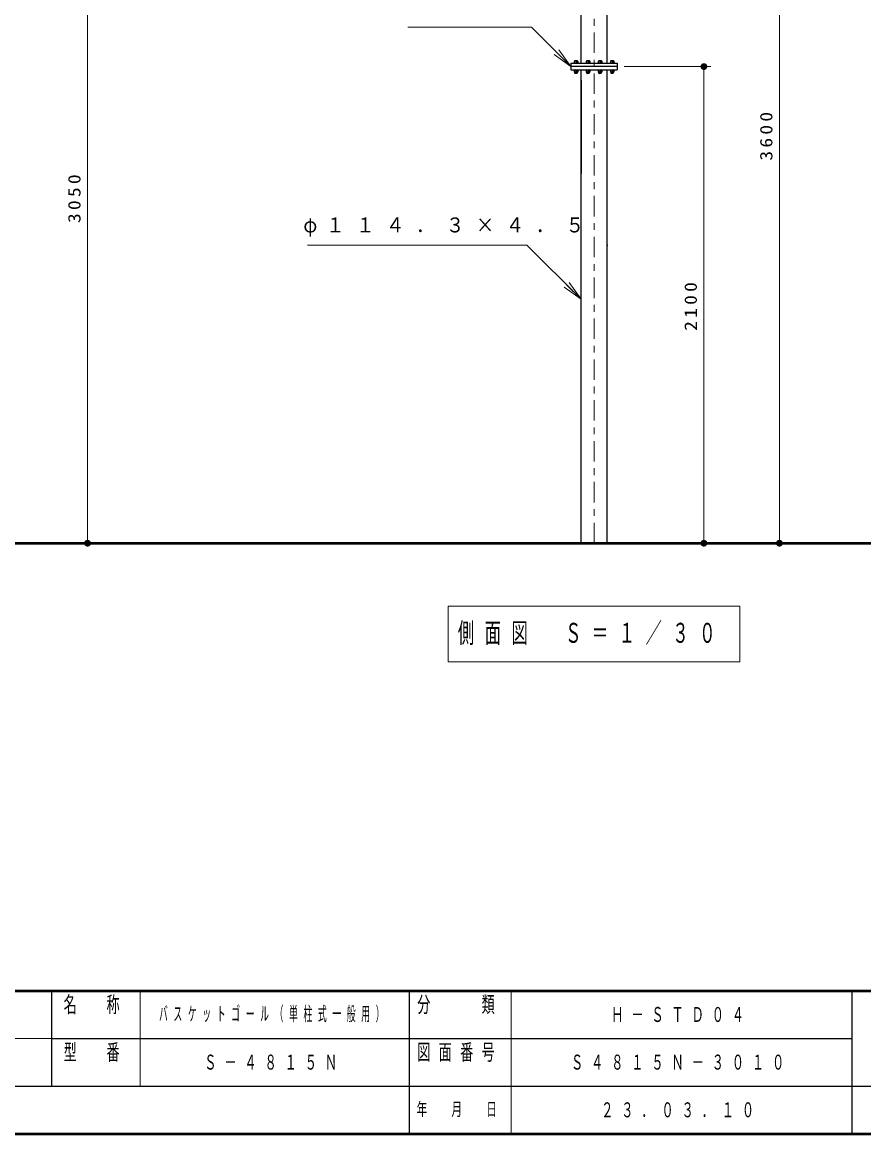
# Model space of a CAD drawing. Units: millimetres on the paper, scale 1:30. Extents: x -385 to 344, y -5 to 267.
# Drawn here: x -191.8 to -68.2, y 0 to 163.2 of the extents above; entities that cross this region are included whole.
import ezdxf

# ---------------------------------------------------------------- set-up
doc = ezdxf.new("R2010")
doc.units = ezdxf.units.MM
doc.linetypes.add('USER2', pattern=[6, 3, -1, 1, -1])
doc.layers.add('1_30', color=7, linetype='Continuous', lineweight=13)
doc.layers.add('NAKAMURA図枠', color=7, linetype='Continuous', lineweight=13)
doc.layers.add('図面情報', color=7, linetype='Continuous')
doc.styles.add('ＭＳ ゴシック', font='')
doc.styles.get('ＭＳ ゴシック').set_extended_font_data('MS Gothic')

# ---------------------------------------------------------------- blocks, each defined once
blk = doc.blocks.new('filled_dot')
at = {"color": 0, "linetype": 'Continuous', "lineweight": -2, "const_width": 1.25}
blk.add_lwpolyline([(-0.625, 0, 1), (0.625, 0, 1)], format="xyb", close=True, dxfattribs=at)

msp = doc.modelspace()

# ---------------------------------------------------------------- linework, layer by layer
at = {"layer": '1_30', "color": 211, "linetype": 'USER2'}
msp.add_line((-107.844, 86.733), (-107.844, 211.374), dxfattribs=at)
at = {"layer": '1_30'}
for p, q in [((-80.628, 206.733), (-80.628, 86.733)), ((-182.216, 86.733), (-182.216, 188.4)), ((-111.249, 156.733), (-113.724, 158.501)), ((-111.249, 156.733), (-113.37, 158.854)), ((-113.016, 159.208), (-111.249, 156.733)), ((-103.439, 156.733), (-90.714, 156.733)), ((-91.714, 156.733), (-91.714, 86.733)), ((-109.749, 122.567), (-112.224, 124.335)), ((-109.749, 122.567), (-111.87, 124.689)), ((-111.516, 125.042), (-109.749, 122.567)), ((-129.244, 77.466), (-129.244, 69.333)), ((-86.444, 77.466), (-129.244, 77.466)), ((-86.444, 69.333), (-86.444, 77.466)), ((-129.244, 69.333), (-86.444, 69.333))]:
    msp.add_line(p, q, dxfattribs=at)
at = {"layer": '1_30', "lineweight": 25}
for p, q in [((-109.749, 157.233), (-109.749, 182.998)), ((-105.939, 157.233), (-105.939, 182.998)), ((-111.249, 157.233), (-111.249, 156.233)), ((-111.249, 157.233), (-104.439, 157.233)), ((-104.439, 156.733), (-111.249, 156.733)), ((-110.757, 157.55), (-110.757, 157.249)), ((-110.307, 157.566), (-110.69, 157.566)), ((-110.624, 157.249), (-110.624, 157.55)), ((-110.374, 157.249), (-110.374, 157.55)), ((-110.24, 157.55), (-110.24, 157.249)), ((-108.987, 157.55), (-108.987, 157.249)), ((-108.537, 157.566), (-108.92, 157.566)), ((-108.854, 157.249), (-108.854, 157.55)), ((-108.604, 157.249), (-108.604, 157.55)), ((-108.47, 157.55), (-108.47, 157.249)), ((-107.217, 157.55), (-107.217, 157.249)), ((-106.767, 157.566), (-107.15, 157.566)), ((-107.084, 157.249), (-107.084, 157.55)), ((-106.834, 157.249), (-106.834, 157.55)), ((-106.7, 157.55), (-106.7, 157.249)), ((-105.447, 157.55), (-105.447, 157.249)), ((-104.997, 157.566), (-105.38, 157.566)), ((-105.314, 157.249), (-105.314, 157.55)), ((-105.064, 157.249), (-105.064, 157.55)), ((-104.93, 157.55), (-104.93, 157.249)), ((-104.439, 157.233), (-104.439, 156.233)), ((-111.249, 156.233), (-104.439, 156.233)), ((-110.757, 156.217), (-110.757, 155.916)), ((-110.307, 155.9), (-110.69, 155.9)), ((-110.665, 155.751), (-110.665, 155.9)), ((-110.349, 155.854), (-110.649, 155.854)), ((-110.349, 155.814), (-110.649, 155.814)), ((-110.349, 155.774), (-110.649, 155.774)), ((-110.349, 155.735), (-110.649, 155.735)), ((-110.624, 155.916), (-110.624, 156.217)), ((-110.374, 155.916), (-110.374, 156.217)), ((-110.332, 155.751), (-110.332, 155.9)), ((-110.24, 156.217), (-110.24, 155.916)), ((-109.749, 86.733), (-109.749, 156.233)), ((-108.987, 156.217), (-108.987, 155.916)), ((-108.537, 155.9), (-108.92, 155.9)), ((-108.895, 155.751), (-108.895, 155.9)), ((-108.579, 155.854), (-108.879, 155.854)), ((-108.579, 155.814), (-108.879, 155.814)), ((-108.579, 155.774), (-108.879, 155.774)), ((-108.579, 155.735), (-108.879, 155.735)), ((-108.854, 155.916), (-108.854, 156.217)), ((-108.604, 155.916), (-108.604, 156.217)), ((-108.562, 155.751), (-108.562, 155.9)), ((-108.47, 156.217), (-108.47, 155.916)), ((-107.217, 156.217), (-107.217, 155.916)), ((-106.767, 155.9), (-107.15, 155.9)), ((-107.125, 155.751), (-107.125, 155.9)), ((-106.809, 155.854), (-107.109, 155.854)), ((-106.809, 155.814), (-107.109, 155.814)), ((-106.809, 155.774), (-107.109, 155.774)), ((-106.809, 155.735), (-107.109, 155.735)), ((-107.084, 155.916), (-107.084, 156.217)), ((-106.834, 155.916), (-106.834, 156.217)), ((-106.792, 155.751), (-106.792, 155.9)), ((-106.7, 156.217), (-106.7, 155.916)), ((-105.939, 86.733), (-105.939, 156.233)), ((-105.447, 156.217), (-105.447, 155.916)), ((-104.997, 155.9), (-105.38, 155.9)), ((-105.355, 155.751), (-105.355, 155.9)), ((-105.039, 155.854), (-105.339, 155.854)), ((-105.039, 155.814), (-105.339, 155.814)), ((-105.039, 155.774), (-105.339, 155.774)), ((-105.039, 155.735), (-105.339, 155.735)), ((-105.314, 155.916), (-105.314, 156.217)), ((-105.064, 155.916), (-105.064, 156.217)), ((-105.022, 155.751), (-105.022, 155.9)), ((-104.93, 156.217), (-104.93, 155.916)), ((-109.749, 154.733), (-109.749, 141.008))]:
    msp.add_line(p, q, dxfattribs=at)
at = {"layer": '1_30', "color": 160, "lineweight": 25}
msp.add_line((-105.939, 130.507), (-105.839, 130.507), dxfattribs=at)
at = {"layer": '1_30', "lineweight": 50}
msp.add_line((-275.251, 86.733), (-44.306, 86.733), dxfattribs=at)
at = {"layer": '1_30'}
for points in [[(-111.249, 156.733), (-117.047, 162.531), (-135.182, 162.531)], [(-109.749, 122.567), (-117.704, 130.522), (-149.927, 130.522)]]:
    msp.add_lwpolyline(points, dxfattribs=at)
at = {"layer": '1_30', "lineweight": 25}
for centre, radius, start, end in [((-110.69, 157.422), 0.145, 62.56955, 117.43045), ((-110.69, 157.378), 0.145, 242.56955, 297.43045), ((-110.499, 157.078), 0.488, 75.17105, 104.83035), ((-110.499, 157.721), 0.488, 255.16965, 284.82895), ((-110.307, 157.422), 0.145, 62.56955, 117.43045), ((-110.307, 157.378), 0.145, 242.56955, 297.43045), ((-108.92, 157.422), 0.145, 62.56955, 117.43045), ((-108.92, 157.378), 0.145, 242.56955, 297.43045), ((-108.729, 157.078), 0.488, 75.17105, 104.83035), ((-108.729, 157.721), 0.488, 255.16965, 284.82895), ((-108.537, 157.422), 0.145, 62.56955, 117.43045), ((-108.537, 157.378), 0.145, 242.56955, 297.43045), ((-107.15, 157.422), 0.145, 62.56955, 117.43045), ((-107.15, 157.378), 0.145, 242.56955, 297.43045), ((-106.959, 157.078), 0.488, 75.17105, 104.83035), ((-106.959, 157.721), 0.488, 255.16965, 284.82895), ((-106.767, 157.422), 0.145, 62.56955, 117.43045), ((-106.767, 157.378), 0.145, 242.56955, 297.43045), ((-105.38, 157.422), 0.145, 62.56955, 117.43045), ((-105.38, 157.378), 0.145, 242.56955, 297.43045), ((-105.189, 157.078), 0.488, 75.17105, 104.83035), ((-105.189, 157.721), 0.488, 255.16965, 284.82895), ((-104.997, 157.422), 0.145, 62.56955, 117.43045), ((-104.997, 157.378), 0.145, 242.56955, 297.43045), ((-110.69, 156.088), 0.145, 62.56955, 117.43045), ((-110.69, 156.044), 0.145, 242.56955, 297.43045), ((-110.649, 155.87), 0.0167, 180, 270), ((-110.649, 155.831), 0.0167, 180, 270), ((-110.649, 155.791), 0.0167, 180, 270), ((-110.649, 155.751), 0.0167, 180, 270), ((-110.499, 155.745), 0.488, 75.17105, 104.83035), ((-110.499, 156.388), 0.488, 255.16965, 284.82895), ((-110.307, 156.088), 0.145, 62.56955, 117.43045), ((-110.307, 156.044), 0.145, 242.56955, 297.43045), ((-110.349, 155.87), 0.0167, 270, 0), ((-110.349, 155.831), 0.0167, 270, 0), ((-110.349, 155.791), 0.0167, 270, 0), ((-110.349, 155.751), 0.0167, 270, 0), ((-108.92, 156.088), 0.145, 62.56955, 117.43045), ((-108.92, 156.044), 0.145, 242.56955, 297.43045), ((-108.879, 155.87), 0.0167, 180, 270), ((-108.879, 155.831), 0.0167, 180, 270), ((-108.879, 155.791), 0.0167, 180, 270), ((-108.879, 155.751), 0.0167, 180, 270), ((-108.729, 155.745), 0.488, 75.17105, 104.83035), ((-108.729, 156.388), 0.488, 255.16965, 284.82895), ((-108.537, 156.088), 0.145, 62.56955, 117.43045), ((-108.537, 156.044), 0.145, 242.56955, 297.43045), ((-108.579, 155.87), 0.0167, 270, 0), ((-108.579, 155.831), 0.0167, 270, 0), ((-108.579, 155.791), 0.0167, 270, 0), ((-108.579, 155.751), 0.0167, 270, 0), ((-107.15, 156.088), 0.145, 62.56955, 117.43045), ((-107.15, 156.044), 0.145, 242.56955, 297.43045), ((-107.109, 155.87), 0.0167, 180, 270), ((-107.109, 155.831), 0.0167, 180, 270), ((-107.109, 155.791), 0.0167, 180, 270), ((-107.109, 155.751), 0.0167, 180, 270), ((-106.959, 155.745), 0.488, 75.17105, 104.83035), ((-106.959, 156.388), 0.488, 255.16965, 284.82895), ((-106.767, 156.088), 0.145, 62.56955, 117.43045), ((-106.767, 156.044), 0.145, 242.56955, 297.43045), ((-106.809, 155.87), 0.0167, 270, 0), ((-106.809, 155.831), 0.0167, 270, 0), ((-106.809, 155.791), 0.0167, 270, 0), ((-106.809, 155.751), 0.0167, 270, 0), ((-105.38, 156.088), 0.145, 62.56955, 117.43045), ((-105.38, 156.044), 0.145, 242.56955, 297.43045), ((-105.339, 155.87), 0.0167, 180, 270), ((-105.339, 155.831), 0.0167, 180, 270), ((-105.339, 155.791), 0.0167, 180, 270), ((-105.339, 155.751), 0.0167, 180, 270), ((-105.189, 155.745), 0.488, 75.17105, 104.83035), ((-105.189, 156.388), 0.488, 255.16965, 284.82895), ((-104.997, 156.088), 0.145, 62.56955, 117.43045), ((-104.997, 156.044), 0.145, 242.56955, 297.43045), ((-105.039, 155.87), 0.0167, 270, 0), ((-105.039, 155.831), 0.0167, 270, 0), ((-105.039, 155.791), 0.0167, 270, 0), ((-105.039, 155.751), 0.0167, 270, 0)]:
    msp.add_arc(centre, radius, start, end, dxfattribs=at)
at = {"layer": 'NAKAMURA図枠', "lineweight": 50}
for p, q in [((-385, 21), (0, 21)), ((-385, 0), (0, 0))]:
    msp.add_line(p, q, dxfattribs=at)
at = {"layer": 'NAKAMURA図枠', "color": 211, "lineweight": 25}
for p, q in [((-187.5, 21), (-187.5, 7)), ((-135, 21), (-135, 0)), ((-70, 21), (-70, 0)), ((-187.5, 14), (-70, 14)), ((-242.5, 7), (0, 7))]:
    msp.add_line(p, q, dxfattribs=at)
at = {"layer": 'NAKAMURA図枠'}
for p, q in [((-174.5, 21), (-174.5, 7)), ((-120, 21), (-120, 0)), ((-242.5, 14), (-187.5, 14))]:
    msp.add_line(p, q, dxfattribs=at)

# ---------------------------------------------------------------- block references
at = {"layer": '1_30', "xscale": 0.4, "yscale": 0.4}
for p, rotation in [((-91.714, 156.733), 270), ((-182.216, 86.733), 90), ((-91.714, 86.733), 90), ((-80.628, 86.733), 90)]:
    msp.add_blockref('filled_dot', p, dxfattribs=dict(at, rotation=rotation))

# ---------------------------------------------------------------- texts
at = {"layer": '1_30', "char_height": 1.833, "attachment_point": 8, "rotation": 90, "style": 'ＭＳ ゴシック'}
for s, insert in [('\\T1.33;\\W1.15;3600', (-81.628, 146.733)), ('\\T1.33;\\W1.15;3050', (-183.216, 137.566)), ('\\T1.33;\\W1.15;2100', (-92.714, 121.733))]:
    msp.add_mtext(s, dxfattribs=dict(at, insert=insert))
at = {"layer": '1_30', "attachment_point": 4, "style": 'ＭＳ ゴシック'}
for s, insert, char_height in [('\\T1.63;\\W0.9;φ１１４．３×４．５', (-150.527, 133.172), 2.199), ('\\T1.64;\\W0.6;側面図\u3000Ｓ＝１／３０', (-127.844, 73.4), 2.933)]:
    msp.add_mtext(s, dxfattribs=dict(at, insert=insert, char_height=char_height))
at = {"layer": 'NAKAMURA図枠', "color": 4, "style": 'ＭＳ ゴシック'}
for s, insert, char_height, attachment_point in [('\\T1.64;\\W0.6;名\u3000称', (-181, 20.167), 2.346, 2), ('\\T1.64;\\W0.6;分\u3000\u3000類', (-127.5, 20.167), 2.346, 2), ('\\T1.64;\\W0.6;型\u3000番', (-181, 13.167), 2.346, 2), ('\\T1.64;\\W0.6;図面番号', (-127.5, 13.167), 2.346, 2), ('\\T1.64;\\W0.6;年\u3000月\u3000日', (-127.5, 3.5), 1.906, 5)]:
    msp.add_mtext(s, dxfattribs=dict(at, insert=insert, char_height=char_height, attachment_point=attachment_point))
at = {"layer": '図面情報', "attachment_point": 5, "style": 'ＭＳ ゴシック'}
for s, insert, char_height in [('\\T1.64;\\W0.45;バスケットゴール（単柱式一般用）', (-154.75, 17.5), 2.053), ('\\T1.64;\\W0.6;Ｈ－ＳＴＤ０４', (-95, 17.5), 2.199), ('\\T1.64;\\W0.6;Ｓ－４８１５Ｎ', (-154.75, 10.5), 2.199), ('\\T1.64;\\W0.6;Ｓ４８１５Ｎ－３０１０', (-95, 10.5), 2.199), ('\\T1.64;\\W0.6;２３．０３．１０', (-95, 3.5), 2.199)]:
    msp.add_mtext(s, dxfattribs=dict(at, insert=insert, char_height=char_height))

doc.saveas('drawing.dxf')
